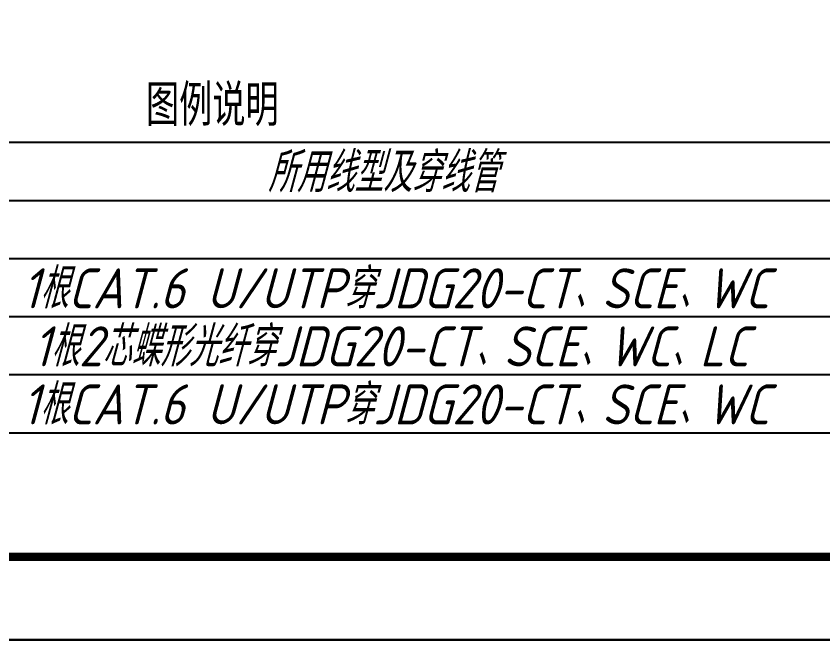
# Model space of a CAD drawing. Extents: x 0 to 2972856, y -1269770 to 0.
# Drawn here: x 2685210 to 2699803, y -1114739 to -1103455 of the extents above; entities that cross this region are included whole.
import ezdxf
from ezdxf.enums import TextEntityAlignment as Align

# ---------------------------------------------------------------- set-up
doc = ezdxf.new("R2010")
doc.units = 0
doc.header["$LTSCALE"] = 1000
doc.linetypes.add('接地线', pattern=[1.35002, 0.5, -1e-05, 1e-05, 0.5, -0.125, 0.1, -0.125])
for name, color, linetype in [('BTTK', 7, 'Continuous'), ('PUB_TITLE', 7, 'Continuous'), ('TEL_TAB', 7, 'Continuous'), ('电-线路-接地网', 6, '接地线')]:
    doc.layers.add(name, color=color, linetype=linetype)
doc.layers.add('yichutu', color=7, linetype='Continuous', true_color=0xffffff, plot=False)
doc.styles.add('_TEL_DIM', font='SIMPLEX', dxfattribs={"width": 0.8, "height": 3.5, "bigfont": 'HZTXT'})
doc.styles.add('HZ(TK)', font='geniso.shx', dxfattribs={"width": 0.9, "bigfont": 'hztxt.shx'})
doc.styles.get("Standard").update_dxf_attribs({"font": 'gbeitc.shx', "bigfont": 'gbcbig.shx'})

# ---------------------------------------------------------------- blocks, each defined once
blk = doc.blocks.new('vhtemplate_2020年新竖式图框_A0')
at = {"layer": 'PUB_TITLE', "color": 7}
blk.add_lwpolyline([(0, 0), (1189, 0), (1189, 841), (0, 841)], close=True, dxfattribs=at)
at = {"layer": 'PUB_TITLE', "const_width": 1}
blk.add_lwpolyline([(25, 10), (1179, 10), (1179, 831), (25, 831)], close=True, dxfattribs=at)
at = {"layer": 'BTTK', "color": 4, "style": 'HZ(TK)', "width": 0.9}
for tag, p in [('合作单位', (1144, 743.5)), ('建设单位', (1144, 209.5)), ('工程名称', (1144, 176.5)), ('子项名称', (1154, 160)), ('图纸名称', (1144, 141))]:
    blk.add_attdef(tag, text='', height=3.5, dxfattribs=at).set_placement(p, align=Align.MIDDLE_CENTER)
for tag, p in [('注册证书号', (1156.5, 309.006)), ('注册印章号', (1156.5, 301.006)), ('设计号', (1154, 193)), ('图别', (1137.75, 34)), ('图号', (1170.25, 34)), ('版本号', (1137.75, 26)), ('日期', (1170.25, 26))]:
    blk.add_attdef(tag, text='', height=3.5, dxfattribs=at).set_placement(p, align=Align.MIDDLE)
blk = doc.blocks.new('yct-1189-841-178350-126150-150-0.0')
at = {"layer": 'yichutu', "color": 7, "linetype": 'ByBlock', "true_color": 0xffffff}
blk.add_lwpolyline([(0, 0), (0, 126150), (178350, 126150), (178350, 0)], close=True, dxfattribs=at)

msp = doc.modelspace()

# ---------------------------------------------------------------- linework, layer by layer
at = {"layer": 'TEL_TAB'}
msp.add_lwpolyline([(2661688, -1110991), (2715655, -1110991), (2715655, -1105741), (2661688, -1105741)], close=True, dxfattribs=at)
for points in [[(2661688, -1106791), (2715655, -1106791)], [(2661688, -1107841), (2715655, -1107841)], [(2661688, -1108891), (2715655, -1108891)], [(2661688, -1109941), (2715655, -1109941)]]:
    msp.add_lwpolyline(points, dxfattribs=at)

# ---------------------------------------------------------------- block references
at = {"layer": 'yichutu', "linetype": 'ByBlock'}
msp.add_blockref('yct-1189-841-178350-126150-150-0.0', (2649646, -1114739), dxfattribs=at)
at = {"layer": '电-线路-接地网', "linetype": 'ByBlock', "xscale": 150, "yscale": 150, "zscale": 150}
msp.add_blockref('vhtemplate_2020年新竖式图框_A0', (2649646, -1114739), dxfattribs=at)

# ---------------------------------------------------------------- texts
at = {"layer": 'TEL_TAB', "style": '_TEL_DIM', "width": 0.8}
msp.add_text('图例说明', height=750, dxfattribs=at).set_placement((2687559, -1105441))
at = {"layer": 'TEL_TAB'}
for s, p in [('所用线型及穿线管', (2689757, -1106641)), ('1根CAT.6 U/UTP穿JDG20-CT、SCE、WC', (2685318, -1108741)), ('1根2芯蝶形光纤穿JDG20-CT、SCE、WC、LC', (2685516, -1109791)), ('1根CAT.6 U/UTP穿JDG20-CT、SCE、WC', (2685318, -1110841))]:
    msp.add_text(s, height=723.4, dxfattribs=at).set_placement(p)

doc.saveas('drawing.dxf')
